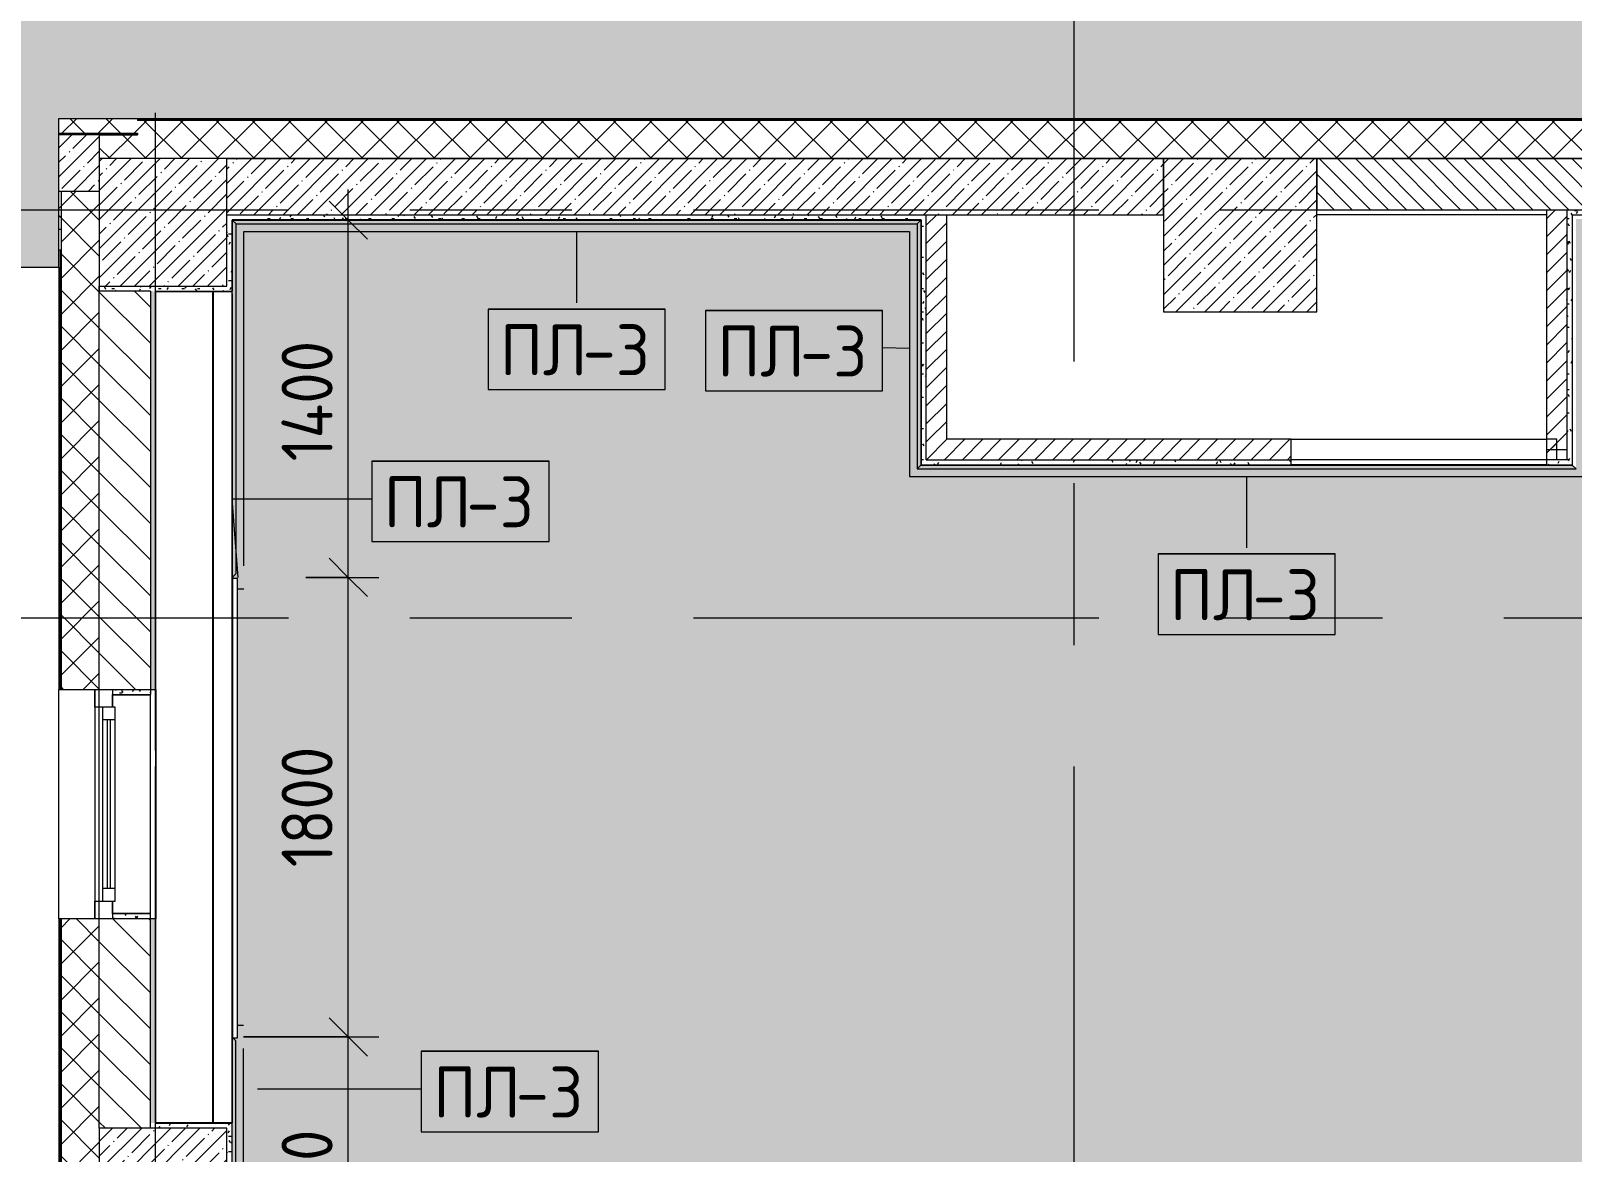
# Model space of a CAD drawing. Header units: millimetres. Extents: x -5368 to 196898, y -8553 to 29000.
# Drawn here: x -378 to 5660, y 11306 to 15701 of the extents above; entities that cross this region are included whole.
import ezdxf

# ---------------------------------------------------------------- set-up
doc = ezdxf.new("R2010")
doc.units = ezdxf.units.MM
doc.linetypes.add('Осевая', pattern=[3175, 635, -476.25, 1587.5, -476.25])
for name, color, linetype, lineweight in [('A-ANNO-DIMS', 7, 'Continuous', 9), ('A-ANNO-DIMS-100', 7, 'Continuous', 9), ('A-DETL', 7, 'Continuous', 9), ('A-FLOR-PATT', 7, 'Continuous', 9), ('A-GENM', 7, 'Continuous', 9), ('A-GENM-IDEN', 7, 'Continuous', 9), ('A-GLAZ', 7, 'Continuous', 9), ('A-GLAZ-1', 7, 'Continuous', 13), ('A-WALL', 7, 'Continuous', 9), ('I-WALL', 7, 'Continuous', 9), ('S-COLS', 7, 'Continuous', 9), ('Знаки', 7, 'Continuous', 9), ('Оси', 7, 'Continuous', 9), ('Оси-2', 7, 'Осевая', 9)]:
    doc.layers.add(name, color=color, linetype=linetype, lineweight=lineweight)
for name, color, linetype, lineweight, true_color in [('A-DETL-GENF-1', 7, 'Continuous', 9, 0xd4d4d4), ('A-FLOR-1', 7, 'Continuous', 9, 0x787878), ('A-GENM-1', 7, 'Continuous', 9, 0x004000), ('A-WALL-1', 9, 'Continuous', 9, 0x808080), ('A-WALL-FNSH-1', 9, 'Continuous', 9, 0x808080), ('I-WALL-2', 9, 'Continuous', 9, 0x808080), ('S-COLS-1', 9, 'Continuous', 9, 0x808080)]:
    doc.layers.add(name, color=color, linetype=linetype, lineweight=lineweight, true_color=true_color)
doc.styles.add('GOST Common_1', font='GOST_Common.ttf', dxfattribs={"height": 200})
doc.styles.add('ISOCPEUR_1', font='isocpeur.ttf', dxfattribs={"width": 0.9, "height": 200})
doc.dimstyles.new('ISO-2_0_0_9К_Средний_округл2', dxfattribs={"dimscale": 304.8, "dimtxt": 199.196235, "dimasz": 0.492126, "dimexe": 0.393701, "dimexo": 0, "dimgap": 0, "dimtad": 1, "dimdec": 0, "dimrnd": 10, "dimzin": 0, "dimdsep": 46, "dimtxsty": 'ISOCPEUR_1', "dimblk1": 'OBLIQUE', "dimblk2": 'OBLIQUE', "dimsah": 1, "dimcen": 0.09, "dimdle": 0.393701, "dimazin": 0, "dimtfac": 1, "dimtdec": 4, "dimtix": 1, "dimtmove": 0, "dimatfit": 3, "dimfxl": 1, "dimtvp": 1, "dimtolj": 1, "dimtzin": 0, "dimarcsym": 2})
pattern_1 = [(45, (0, 0), (-70.71068, 70.71068), []), (135, (0, 0), (-70.71068, -70.71068), [])]
pattern_2 = [(45, (0, 0), (-57.02463, 57.02463), []), (45, (57.025, 0), (-57.02463, 57.02463), [100.806, -20.161, 3.353, -16.808])]
pattern_3 = [(45, (0, 0), (-35.35534, 35.35534), [])]
pattern_4 = [(0, (0, 0), (121.92, 30.48), [10.058, -81.382, 10.058, -81.382, -487.68]), (0, (0, 0), (121.92, 30.48), [-182.88, 10.058, -172.822, 10.058, -81.382, -213.36]), (0, (0, 0), (121.92, 30.48), [-457.2, 10.058, -50.902, 10.058, -142.342]), (120, (45.72, 15.24), (-87.356454, 90.34582), [10.058, -81.382, 10.058, -81.382, -487.68]), (120, (45.72, 15.24), (-87.356454, 90.34582), [-182.88, 10.058, -172.822, 10.058, -81.382, -213.36]), (120, (45.72, 15.24), (-87.356454, 90.34582), [-457.2, 10.058, -50.902, 10.058, -142.342]), (240, (60.96, 76.2), (-34.563546, -120.82582), [10.058, -81.382, 10.058, -81.382, -487.68]), (240, (60.96, 76.2), (-34.563546, -120.82582), [-182.88, 10.058, -172.822, 10.058, -81.382, -213.36]), (240, (60.96, 76.2), (-34.563546, -120.82582), [-457.2, 10.058, -50.902, 10.058, -142.342])]

# ---------------------------------------------------------------- blocks, each defined once
blk = doc.blocks.new('парапет1 - парапет-18629556-План раскладки напольных покрытий 3 этажа в осях 1-12')
at = {"layer": 'A-GENM'}
for p, q in [((-268, 14772.9), (-2411.1, 14772.9)), ((-268, 14774.9), (-268, 14772.9))]:
    blk.add_line(p, q, dxfattribs=at)
blk = doc.blocks.new('BSC_Колонна _Прямоугольная - 500х500-V11-План раскладки напольных покрытий 3 этажа в осях 1-12')
at = {"layer": 'S-COLS'}
h = blk.add_hatch(dxfattribs=at)
h.set_pattern_fill('FP_15', color=256, style=0, pattern_type=2)
h.set_pattern_definition([(45, (-140, -14950), (-57.02463, 57.02463), []), (45, (-82.975, -14950), (-57.02463, 57.02463), [100.806, -20.161, 3.353, -16.808])])
h.paths.add_polyline_path([(-250, -250), (250, -250), (250, 250), (-250, 250), (-250, -24)])
at = {"layer": 'S-COLS-1'}
for p, q in [((250, 250), (-250, 250)), ((-250, 250), (-250, -250)), ((250, -250), (250, 250)), ((-250, -250), (250, -250))]:
    blk.add_line(p, q, dxfattribs=at)
blk = doc.blocks.new('120_Окно_СКБ_1Ст - 120_Окно_СКБ_1Ст 900х2500_h_-V12-План раскладки напольных покрытий 3 этажа в осях 1-12')
at = {"layer": 'A-GLAZ'}
for p, q in [((450, -57), (-450, -57)), ((-330, -107), (330, -107)), ((330, -117), (-330, -117)), ((-430, -127), (-380, -127)), ((380, -127), (430, -127))]:
    blk.add_line(p, q, dxfattribs=at)
at = {"layer": 'A-GLAZ-1'}
for p, q in [((-450, -127), (-450, -57)), ((-450, -57), (-380, -57)), ((-380, -57), (-380, -127)), ((380, -127), (380, -57)), ((380, -57), (450, -57)), ((450, -57), (450, -127)), ((380, -87), (-380, -87)), ((-380, -87), (-380, -137)), ((-330, -137), (-330, -87)), ((330, -137), (330, -87)), ((380, -137), (380, -87)), ((-380, -127), (-450, -127)), ((-380, -137), (380, -137)), ((450, -127), (380, -127))]:
    blk.add_line(p, q, dxfattribs=at)
blk = doc.blocks.new('BSC_Колонна _Прямоугольная - 500х500-V28-План раскладки напольных покрытий 3 этажа в осях 1-12')
at = {"layer": 'S-COLS'}
h = blk.add_hatch(dxfattribs=at)
h.set_pattern_fill('FP_34', color=256, style=0, pattern_type=2)
h.set_pattern_definition([(45, (-140, -11150), (-57.0246, 57.0246), []), (45, (-82.975, -11150), (-57.0246, 57.0246), [100.806, -20.161, 3.353, -16.808])])
h.paths.add_polyline_path([(-250, -250), (250, -250), (250, 250), (-250, 250), (-250, 82.9)])
at = {"layer": 'S-COLS-1'}
for p, q in [((250, 250), (-250, 250)), ((-250, 250), (-250, -250)), ((250, -250), (250, 250)), ((-250, -250), (250, -250))]:
    blk.add_line(p, q, dxfattribs=at)
blk = doc.blocks.new('Плинтус - Плинтус темный _ст_школа_-32863785-План раскладки напольных покрытий 3 этажа в осях 1-12')
at = {"layer": 'A-GENM-1'}
blk.add_hatch(color=256, dxfattribs=at).paths.add_polyline_path([(0, 0), (15, -15), (1385, -15), (1400, 0), (311.8, 0)])
for p, q in [((0, 0), (15, -15)), ((15, -15), (1385, -15)), ((45, -45), (1355, -45)), ((1120, 0), (1400, 0)), ((1385, -15), (1400, 0))]:
    blk.add_line(p, q, dxfattribs=at)
blk = doc.blocks.new('Плинтус - Плинтус темный _ст_школа_-33413618-План раскладки напольных покрытий 3 этажа в осях 1-12')
at = {"layer": 'A-GENM-1'}
blk.add_hatch(color=256, dxfattribs=at).paths.add_polyline_path([(2567, -15), (2552, 0), (0, 0), (-15, -15), (814, -15)])
for p, q in [((-45, -45), (2597, -45)), ((0, 0), (-15, -15)), ((-15, -15), (2567, -15)), ((0, 0), (2552, 0)), ((2567, -15), (2552, 0))]:
    blk.add_line(p, q, dxfattribs=at)
blk = doc.blocks.new('Плинтус - Плинтус темный _ст_школа_-32863786-План раскладки напольных покрытий 3 этажа в осях 1-12')
at = {"layer": 'A-GENM-1'}
blk.add_hatch(color=256, dxfattribs=at).paths.add_polyline_path([(2683, -15), (2698, 0), (0, 0), (15, -15), (765, -15)])
for p, q in [((0, 0), (2698, 0)), ((0, 0), (15, -15)), ((15, -15), (2683, -15)), ((45, -45), (2653, -45)), ((2683, -15), (2698, 0))]:
    blk.add_line(p, q, dxfattribs=at)
blk = doc.blocks.new('Плинтус - Плинтус темный _ст_школа_-33413653-План раскладки напольных покрытий 3 этажа в осях 1-12')
at = {"layer": 'A-GENM-1'}
blk.add_hatch(color=256, dxfattribs=at).paths.add_polyline_path([(975, -15), (960, 0), (0, 0), (15, -15), (960, -15)])
for p, q in [((0, 0), (960, 0)), ((0, 0), (15, -15)), ((15, -15), (975, -15)), ((45, -45), (1005, -45))]:
    blk.add_line(p, q, dxfattribs=at)
blk = doc.blocks.new('Плинтус - Плинтус-29854773-План раскладки напольных покрытий 3 этажа в осях 1-12')
at = {"layer": 'A-GENM'}
blk.add_hatch(color=256, dxfattribs=at).paths.add_polyline_path([(76, -15), (77, -15), (77, -4.3), (80.3, -4.3), (76, 0)])
for p, q in [((80.3, -4.3), (76, 0)), ((97, -45), (121, -45))]:
    blk.add_line(p, q, dxfattribs=at)
blk = doc.blocks.new('Плинтус - Плинтус темный _ст_школа_-32863783-План раскладки напольных покрытий 3 этажа в осях 1-12')
at = {"layer": 'A-GENM-1'}
blk.add_hatch(color=256, dxfattribs=at).paths.add_polyline_path([(1, -1), (15, -15), (1142.5, -15), (1156.5, -1), (105, -1)])
for p, q in [((1, -1), (15, -15)), ((15, -15), (1142.5, -15)), ((45, -45), (1112.5, -45)), ((276.1, 0), (279.7, 0)), ((1142.5, -15), (1154.4, -3.1))]:
    blk.add_line(p, q, dxfattribs=at)
blk = doc.blocks.new('Плинтус - Плинтус-29854775-План раскладки напольных покрытий 3 этажа в осях 1-12')
at = {"layer": 'A-GENM'}
blk.add_hatch(color=256, dxfattribs=at).paths.add_polyline_path([(-1, -1), (-2, -2.7), (-1, -2.7)])
blk.add_line((-45, -45), (-22, -45), dxfattribs=at)
blk = doc.blocks.new('Съемный металлический экран с перфорацией - E1-V44-План раскладки напольных покрытий 3 этажа в осях 1-12')
at = {"layer": 'Знаки'}
for p, q in [((1800, 20), (0, 20)), ((0, 20), (0, 0)), ((0, 0), (1800, 0)), ((1800, 0), (1800, 20))]:
    blk.add_line(p, q, dxfattribs=at)
blk = doc.blocks.new('Зашивка приборов отопления35 - Зашивка приборов отопления-33324623-План раскладки напольных покрытий 3 этажа в осях 1-12')
at = {"layer": 'A-WALL'}
for p, q in [((35888.8, 26793.4), (34988.8, 26793.4)), ((37447.8, 26567.4), (37447.8, 26793.4)), ((34188.8, 26567.4), (37447.8, 26567.4)), ((37447.8, 26567.4), (34188.8, 26567.4)), ((37447.8, 26492.4), (37447.8, 26567.4)), ((34187.8, 26492.4), (37447.8, 26492.4))]:
    blk.add_line(p, q, dxfattribs=at)
blk = doc.blocks.new('Mark Reiling - Mark Reiling-26174330-План раскладки напольных покрытий 3 этажа в осях 1-12')
at = {"layer": 'A-GENM-IDEN'}
for p, q in [((-3.47, 1.49), (-3.47, -1.663)), ((-3.47, 1.49), (3.47, 1.49)), ((3.47, 1.49), (-3.47, 1.49)), ((-3.47, 1.49), (-3.47, -1.663)), ((3.47, -1.663), (3.47, 1.49)), ((3.47, -1.663), (3.47, 1.49)), ((-3.47, -1.663), (3.47, -1.663)), ((-3.47, -1.663), (3.47, -1.663))]:
    blk.add_line(p, q, dxfattribs=at)
blk = doc.blocks.new('DIMBLOCK39-План раскладки напольных покрытий 3 этажа в осях 1-12')
at = {"layer": 'A-ANNO-DIMS-100', "lineweight": 20}
for p, q in [((865.4, 11757.8), (790.4, 11832.8)), ((865.4, 11757.8), (940.4, 11682.8)), ((865.4, 10600.3), (790.4, 10675.3)), ((865.4, 10600.3), (940.4, 10525.3))]:
    blk.add_line(p, q, dxfattribs=at)
at = {"layer": 'A-ANNO-DIMS-100'}
for p, q in [((455, 11757.8), (985.4, 11757.8)), ((865.4, 11757.8), (455, 11757.8)), ((865.4, 10600.3), (865.4, 11757.8)), ((492, 10600.3), (985.4, 10600.3)), ((865.4, 10600.3), (492, 10600.3))]:
    blk.add_line(p, q, dxfattribs=at)
at = {"layer": 'A-ANNO-DIMS-100', "color": 0, "insert": (604.1, 10960.7), "char_height": 200, "width": 524.039, "attachment_point": 1, "rotation": 90, "line_spacing_factor": 1.149209, "style": 'ISOCPEUR_1'}
blk.add_mtext('1160', dxfattribs=at)
blk = doc.blocks.new('_Oblique')
at = {"color": 0, "linetype": 'ByBlock', "lineweight": -2}
blk.add_line((-0.5, -0.5), (0.5, 0.5), dxfattribs=at)
blk = doc.blocks.new('DIMBLOCK40-План раскладки напольных покрытий 3 этажа в осях 1-12')
at = {"layer": 'A-ANNO-DIMS-100', "lineweight": 20}
for p, q in [((865.4, 13559), (790.4, 13634)), ((865.4, 13559), (940.4, 13484)), ((865.4, 11757.8), (790.4, 11832.8)), ((865.4, 11757.8), (940.4, 11682.8))]:
    blk.add_line(p, q, dxfattribs=at)
at = {"layer": 'A-ANNO-DIMS-100'}
for p, q in [((699.5, 13559), (985.4, 13559)), ((865.4, 13559), (699.5, 13559)), ((865.4, 11757.8), (865.4, 13559)), ((455, 11757.8), (985.4, 11757.8)), ((865.4, 11757.8), (455, 11757.8))]:
    blk.add_line(p, q, dxfattribs=at)
at = {"layer": 'A-ANNO-DIMS-100', "color": 0, "insert": (604.1, 12422.8), "char_height": 200, "width": 565.411, "attachment_point": 1, "rotation": 90, "line_spacing_factor": 1.149209, "style": 'ISOCPEUR_1'}
blk.add_mtext('1800', dxfattribs=at)
blk = doc.blocks.new('DIMBLOCK41-План раскладки напольных покрытий 3 этажа в осях 1-12')
at = {"layer": 'A-ANNO-DIMS-100'}
for p, q in [((865.4, 13559), (865.4, 15079)), ((759.3, 14959), (985.4, 14959)), ((865.4, 14959), (759.3, 14959)), ((699.5, 13559), (985.4, 13559)), ((865.4, 13559), (699.5, 13559))]:
    blk.add_line(p, q, dxfattribs=at)
at = {"layer": 'A-ANNO-DIMS-100', "lineweight": 20}
for p, q in [((865.4, 14959), (790.4, 15034)), ((865.4, 14959), (940.4, 14884)), ((865.4, 13559), (790.4, 13634)), ((865.4, 13559), (940.4, 13484))]:
    blk.add_line(p, q, dxfattribs=at)
at = {"layer": 'A-ANNO-DIMS-100', "color": 0, "insert": (604.1, 14013.8), "char_height": 200, "width": 588.395, "attachment_point": 1, "rotation": 90, "line_spacing_factor": 1.149209, "style": 'ISOCPEUR_1'}
blk.add_mtext('1400', dxfattribs=at)

msp = doc.modelspace()

# ---------------------------------------------------------------- hatches: boundary and pattern name
at = {"layer": 'A-DETL-GENF-1'}
msp.add_hatch(color=256, dxfattribs=at).paths.add_polyline_path([(-268, 14774.9), (-268, 15358), (38747.7, 15358), (38747.7, 23888.3), (33928.1, 23888.3), (33928.1, 27398.1), (-2409.1, 27398.1), (-2409.1, 14774.9), (-1571, 14774.9)])
at = {"layer": 'A-FLOR-PATT'}
h = msp.add_hatch(color=256, dxfattribs=at)
h.paths.add_polyline_path([(31782.2, 10859), (31782.2, 13744), (20246, 13744), (20246, 10864), (20242.2, 10864), (20242.2, 10859), (28646.2, 10859)])
h.paths.add_polyline_path([(12925.3, 10880), (12925.3, 11760), (12361.3, 11760.5), (12361.3, 11800), (12925.3, 11800), (12925.3, 12640), (12361.3, 12640), (12361.3, 12680), (12925.3, 12680), (12925.3, 13520), (12361.3, 13520), (12361.3, 13560), (12925.3, 13560), (12925.3, 14429.9), (12361.3, 14429.9), (12361.3, 14469.9), (12925.3, 14469.9), (12925.3, 14565), (12114.5, 14565), (12114.5, 14560), (10314.5, 14560), (10314.5, 14565), (8900, 14565), (8900, 14560), (7100, 14560), (7100, 14565), (6124, 14565), (6124, 14964), (5676, 14964), (5676, 13984), (3094, 13984), (3094, 14944), (426, 14944), (426, 13574), (411, 13559), (415.3, 13554.7), (432, 13554.7), (432, 11754.7), (413.1, 11754.7), (425, 11742.8), (425, 10880), (12164.1, 10880)])
h.paths.add_polyline_path([(3109, 13999), (3110, 14000), (3109, 13999.5)])
h.paths.add_polyline_path([(12940.3, 14469.9), (12941.3, 14469.9), (12940.3, 14519.9)])
h.paths.add_polyline_path([(6139, 14580), (6140, 14580), (6139, 14580.8)])
h.paths.add_polyline_path([(12941.2, 14976), (12941.3, 14976), (12941.2, 14979)])
at = {"layer": 'A-WALL'}
h = msp.add_hatch(dxfattribs=at)
h.set_pattern_fill('FP_11', color=256, style=0, pattern_type=2)
h.set_pattern_definition(pattern_1)
h.paths.add_polyline_path([(38747.7, 15200), (38747.7, 15350), (37810, 15350), (37810, 15200), (38604.1, 15200)])
h.paths.add_polyline_path([(34660, 15200), (35410, 15200), (35410, 15350), (34660, 15350)])
h.paths.add_polyline_path([(32110, 15200), (32110, 15350), (30017, 15349), (30017, 15288), (30014, 15285), (29240, 15285), (29237, 15288), (29236.3, 15350), (25610.3, 15349), (25610.3, 15288), (25607.3, 15285), (24433.3, 15285), (24430.3, 15288), (24429.5, 15350), (19790, 15349), (19790, 15288), (19787, 15285), (19013, 15285), (19010, 15288), (19009.3, 15350), (14783, 15349), (14781.9, 15285.7), (14780, 15285), (14603.7, 15286.1), (14603, 15288), (14602.3, 15350), (12860, 15350), (12860, 15200), (31393.2, 15200)])
h.paths.add_polyline_path([(8043.6, 15200), (8260, 15200), (8260, 15350), (7660, 15350), (7660, 15200)])
h.paths.add_polyline_path([(9417.1, 15200), (9760, 15200), (9760, 15350), (9160, 15350), (9160, 15200)])
h.paths.add_polyline_path([(6160, 15200), (6760, 15200), (6760, 15350), (40, 15350), (40, 15293), (-110, 15293), (-110, 15200), (5296.5, 15200)])
h.paths.add_polyline_path([(33110.1, 15200), (33240, 15200), (33240, 15350), (33010, 15350), (33010, 15200)])
h.paths.add_polyline_path([(33760, 15200), (33760, 15350), (33610, 15350), (33610, 15200)])
h = msp.add_hatch(dxfattribs=at)
h.set_pattern_fill('FP_9', color=256, style=0, pattern_type=2)
h.set_pattern_definition([(135, (0, 0), (-35.35534, -35.35534), [])])
h.paths.add_polyline_path([(13161.3, 15000), (13710, 15000), (13710, 15200), (12860, 15200), (12860, 15000), (12961.3, 15000)])
h.paths.add_polyline_path([(7660, 15000), (8260, 15000), (8260, 15200), (7660, 15200)])
h.paths.add_polyline_path([(5296.5, 15000), (6160, 15000), (6160, 15200), (4660, 15200), (4660, 15000)])
h.paths.add_polyline_path([(9760, 15000), (9760, 15200), (9160, 15200), (9160, 15000), (9417.1, 15000)])
h = msp.add_hatch(dxfattribs=at)
h.set_pattern_fill('FP_11', color=256, style=0, pattern_type=2)
h.set_pattern_definition(pattern_1)
h.paths.add_polyline_path([(-268, 14973), (-260, 14973), (-260, 15073), (-268, 15073)])
h = msp.add_hatch(dxfattribs=at)
h.set_pattern_fill('FP_11', color=256, style=0, pattern_type=2)
h.set_pattern_definition(pattern_1)
h.paths.add_polyline_path([(-260, -100), (-110, -100), (-110, 5220), (-260, 5220), (-260, 153.5)])
h.paths.add_polyline_path([(-260, 7320), (-110, 7320), (-110, 8520), (-260, 8520)])
h.paths.add_polyline_path([(-260, 10820), (-110, 10820), (-110, 12220), (-260, 12220)])
h.paths.add_polyline_path([(-260, 13120), (-110, 13120), (-110, 15073), (-260, 15073), (-260, 14843)])
h = msp.add_hatch(dxfattribs=at)
h.set_pattern_fill('FP_11', color=256, style=0, pattern_type=2)
h.set_pattern_definition(pattern_1)
h.paths.add_polyline_path([(-260, 14923), (-260, 14973), (-268, 14973), (-268, 14923)])
at = {"layer": 'I-WALL'}
h = msp.add_hatch(dxfattribs=at)
h.set_pattern_fill('FP_11', color=256, style=0, pattern_type=2)
h.set_pattern_definition(pattern_1)
h.paths.add_polyline_path([(-268, 15300), (40, 15300), (40, 15358), (-268, 15358), (-268, 15341.3)])
h = msp.add_hatch(dxfattribs=at)
h.set_pattern_fill('FP_12', color=256, style=0, pattern_type=2)
h.set_pattern_definition(pattern_2)
h.paths.add_polyline_path([(-268, 15073), (-110, 15073), (-110, 15293), (-268, 15293)])
h = msp.add_hatch(dxfattribs=at)
h.set_pattern_fill('FP_12', color=256, style=0, pattern_type=2)
h.set_pattern_definition(pattern_2)
h.paths.add_polyline_path([(4060, 14980), (4060, 15200), (390, 15200), (390, 14980), (3923, 14980)])
h = msp.add_hatch(dxfattribs=at)
h.set_pattern_fill('FP_24', color=256, style=0, pattern_type=2)
h.set_pattern_definition(pattern_3)
h.paths.add_polyline_path([(3130, 14100), (3210, 14100), (3210, 14980), (3130, 14980), (3130, 14926)])
h = msp.add_hatch(dxfattribs=at)
h.set_pattern_fill('FP_24', color=256, style=0, pattern_type=2)
h.set_pattern_definition(pattern_3)
h.paths.add_polyline_path([(5560, 14060), (5640, 14060), (5640, 15000), (5560, 15000), (5560, 14926)])
h = msp.add_hatch(dxfattribs=at)
h.set_pattern_fill('FP_10', color=256, style=0, pattern_type=2)
h.set_pattern_definition([(135, (0, 0), (-70.7107, -70.7107), [])])
h.paths.add_polyline_path([(90, 7900), (90, 8520), (-110, 8520), (-110, 7900)])
h.paths.add_polyline_path([(-110, 10820), (90, 10820), (90, 10900), (-110, 10900)])
h.paths.add_polyline_path([(90, 11400), (90, 12220), (-110, 12220), (-110, 11400)])
h.paths.add_polyline_path([(-110, 13120), (90, 13120), (90, 14680), (-110, 14680), (-110, 13343.2)])
h = msp.add_hatch(dxfattribs=at)
h.set_pattern_fill('FP_24', color=256, style=0, pattern_type=2)
h.set_pattern_definition(pattern_3)
h.paths.add_polyline_path([(4560, 14020), (4560, 14100), (3130, 14100), (3130, 14020), (3923, 14020)])
h.paths.add_polyline_path([(5600, 14020), (5600, 14100), (5560, 14100), (5560, 14020)])
at = {"layer": 'I-WALL-2'}
h = msp.add_hatch(dxfattribs=at)
h.set_pattern_fill('FP_36', color=256, style=0, pattern_type=2)
h.set_pattern_definition(pattern_4)
h.paths.add_polyline_path([(410, 14700), (410, 14980), (390, 14980), (390, 14700)])
h = msp.add_hatch(dxfattribs=at)
h.set_pattern_fill('FP_36', color=256, style=0, pattern_type=2)
h.set_pattern_definition(pattern_4)
h.paths.add_polyline_path([(3110, 14960), (3130, 14960), (3130, 14980), (410, 14980), (410, 14960), (3109, 14960)])
h = msp.add_hatch(dxfattribs=at)
h.set_pattern_fill('FP_36', color=256, style=0, pattern_type=2)
h.set_pattern_definition(pattern_4)
h.paths.add_polyline_path([(6140, 14980), (6160, 14980), (6160, 15000), (5640, 15000), (5640, 14980), (5660, 14980)])
h = msp.add_hatch(dxfattribs=at)
h.set_pattern_fill('FP_36', color=256, style=0, pattern_type=2)
h.set_pattern_definition(pattern_4)
h.paths.add_polyline_path([(5640, 14020), (5660, 14020), (5660, 14980), (5640, 14980), (5640, 14060)])
h = msp.add_hatch(dxfattribs=at)
h.set_pattern_fill('FP_36', color=256, style=0, pattern_type=2)
h.set_pattern_definition(pattern_4)
h.paths.add_polyline_path([(3110, 14000), (3130, 14000), (3130, 14960), (3110, 14960), (3110, 14926)])
h = msp.add_hatch(dxfattribs=at)
h.set_pattern_fill('FP_36', color=256, style=0, pattern_type=2)
h.set_pattern_definition(pattern_4)
h.paths.add_polyline_path([(110, 14680), (410, 14680), (410, 14700), (-110, 14700), (-110, 14680), (90, 14680)])
h = msp.add_hatch(dxfattribs=at)
h.set_pattern_fill('FP_36', color=256, style=0, pattern_type=2)
h.set_pattern_definition(pattern_4)
h.paths.add_polyline_path([(110, 11420), (110, 12220), (90, 12220), (90, 11420)])
h.paths.add_polyline_path([(90, 13120), (110, 13120), (110, 14680), (90, 14680), (90, 13343.2)])
h = msp.add_hatch(dxfattribs=at)
h.set_pattern_fill('FP_36', color=256, style=0, pattern_type=2)
h.set_pattern_definition(pattern_4)
h.paths.add_polyline_path([(5560, 14000), (5660, 14000), (5660, 14020), (5560, 14020)])
h.paths.add_polyline_path([(3923, 14000), (4560, 14000), (4560, 14020), (3130, 14020), (3130, 14000)])
h = msp.add_hatch(dxfattribs=at)
h.set_pattern_fill('FP_36', color=256, style=0, pattern_type=2)
h.set_pattern_definition(pattern_4)
h.paths.add_polyline_path([(90, 13100), (90, 13120), (-58, 13120), (-58, 13100)])
h = msp.add_hatch(dxfattribs=at)
h.set_pattern_fill('FP_36', color=256, style=0, pattern_type=2)
h.set_pattern_definition(pattern_4)
h.paths.add_polyline_path([(90, 12220), (90, 12240), (-58, 12240), (-58, 12220)])
h = msp.add_hatch(dxfattribs=at)
h.set_pattern_fill('FP_36', color=256, style=0, pattern_type=2)
h.set_pattern_definition(pattern_4)
h.paths.add_polyline_path([(390, 11400), (390, 11420), (90, 11420), (90, 11400)])
h = msp.add_hatch(dxfattribs=at)
h.set_pattern_fill('FP_36', color=256, style=0, pattern_type=2)
h.set_pattern_definition(pattern_4)
h.paths.add_polyline_path([(390, 10900), (410, 10900), (410, 11420), (390, 11420), (390, 11232.9)])
at = {"layer": 'S-COLS'}
h = msp.add_hatch(dxfattribs=at)
h.set_pattern_fill('FP_12', color=256, style=0, pattern_type=2)
h.set_pattern_definition(pattern_2)
h.paths.add_polyline_path([(4060, 14600), (4660, 14600), (4660, 15200), (4060, 15200), (4060, 14926)])

# ---------------------------------------------------------------- linework, layer by layer
at = {"layer": 'A-DETL'}
for p, q in [((-268, 14774.9), (-268, 15358)), ((-268, 15358), (38747.7, 15358)), ((-2409.1, 14774.9), (-268, 14774.9))]:
    msp.add_line(p, q, dxfattribs=at)
at = {"layer": 'A-FLOR-1'}
msp.add_line((335, 11420), (335, 14680), dxfattribs=at)
at = {"layer": 'A-GENM-IDEN'}
for p, q in [((1760, 14914), (1760, 14635.2)), ((3064, 14456.5), (2958.7, 14458)), ((4385, 13954), (4385, 13675.2)), ((411, 13867.2), (958, 13867.2)), ((433.5, 13559), (411, 13867.2)), ((510.3, 11553.9), (1151.5, 11553.9))]:
    msp.add_line(p, q, dxfattribs=at)
at = {"layer": 'A-WALL'}
for p, q in [((40, 15358), (40, 15350)), ((6760, 15353), (40, 15353)), ((6760, 15350), (40, 15350)), ((-268, 15300), (40, 15300)), ((-268, 15295), (40, 15295)), ((-110, 15293), (-110, 15200)), ((-110, 15293), (40, 15293)), ((40, 15300), (40, 15293)), ((6160, 15200), (4660, 15200)), ((-268, 15073), (-110, 15073)), ((-260, 15073), (-260, 13120)), ((390, 14980), (4060, 14980)), ((3130, 14020), (3130, 14980)), ((5640, 15000), (5640, 14020)), ((5660, 14980), (6140, 14980)), ((5660, 14980), (5660, 13999)), ((-268, 14973), (-260, 14973)), ((-268, 14923), (-260, 14923)), ((410, 14960), (410, 14680)), ((3109, 14959), (3109, 14960)), ((-268, 14843), (-260, 14843)), ((-263, 14843), (-263, 13120)), ((-110, 11400), (-110, 14700)), ((90, 14680), (-110, 14680)), ((90, 14680), (90, 13100)), ((110, 14679), (110, 13120)), ((-268, 12220), (-268, 13120)), ((-263, 12220), (-263, 10820)), ((-260, 12220), (-260, 10820)), ((90, 11400), (90, 12240)), ((110, 11420), (110, 12220)), ((110, 11420), (410, 11420))]:
    msp.add_line(p, q, dxfattribs=at)
at = {"layer": 'A-WALL-1'}
for p, q in [((-110, 15293), (-268, 15293)), ((390, 15200), (6160, 15200)), ((4060, 15200), (390, 15200)), ((4060, 14980), (4060, 15200)), ((4660, 15200), (4660, 15000)), ((3210, 14100), (3210, 14980)), ((4660, 15000), (6160, 15000)), ((5560, 15000), (5560, 14000)), ((3109, 14960), (3110, 14960)), ((3110, 14960), (3110, 14000)), ((-110, 14700), (-110, 14680)), ((110, 14680), (410, 14680)), ((4560, 14100), (3210, 14100)), ((4560, 14000), (4560, 14100)), ((5600, 14100), (5560, 14100)), ((5600, 14020), (5600, 14100)), ((3130, 14020), (4560, 14020)), ((5560, 14060), (5640, 14060)), ((5640, 14020), (5560, 14020)), ((3110, 14000), (4560, 14000)), ((5560, 14000), (5660, 14000)), ((-260, 13120), (110, 13120)), ((-58, 13120), (-58, 13100)), ((-58, 13100), (90, 13100)), ((110, 12220), (-260, 12220)), ((90, 12240), (-58, 12240)), ((-58, 12240), (-58, 12220)), ((410, 10880), (410, 11420))]:
    msp.add_line(p, q, dxfattribs=at)
at = {"layer": 'A-WALL-FNSH-1'}
for p, q in [((3109, 14960), (410, 14960)), ((411, 14959), (3109, 14959)), ((411, 14679), (411, 14959)), ((3109, 14959), (3109, 13999)), ((-268, 14772.9), (-268, 13120)), ((110, 14680), (110, 14679)), ((111, 14679), (411, 14679)), ((111, 13120), (111, 14679)), ((3109, 13999), (4560, 13999)), ((4560, 13999), (4560, 14000)), ((5560, 14000), (5560, 13999)), ((5560, 13999), (5661, 13999)), ((-268, 13120), (-260, 13120)), ((110, 13120), (111, 13120)), ((-58, 13100), (-58, 13099)), ((-58, 13099), (90, 13099)), ((90, 13099), (90, 13100)), ((-260, 12220), (-268, 12220)), ((-268, 12220), (-268, 10820)), ((90, 12241), (-58, 12241)), ((-58, 12241), (-58, 12240)), ((90, 12240), (90, 12241)), ((111, 12220), (110, 12220)), ((111, 11421), (111, 12220)), ((411, 11421), (111, 11421)), ((411, 10879), (411, 11421))]:
    msp.add_line(p, q, dxfattribs=at)
at = {"layer": 'I-WALL'}
for p, q in [((5560, 14980), (4660, 14980)), ((410, 11420), (410, 14670.5)), ((411, 14670.5), (410, 14670.5)), ((411, 14670.5), (411, 11421)), ((4560, 14100), (5560, 14100)), ((5560, 14020), (4560, 14020)), ((5560, 14000), (4560, 14000)), ((5560, 13999), (4560, 13999)), ((-110, 12220), (-110, 13120)), ((110, 13120), (110, 12220)), ((111, 13120), (111, 12220)), ((90, 12241), (90, 13099))]:
    msp.add_line(p, q, dxfattribs=at)
at = {"layer": 'S-COLS-1'}
for p, q in [((4660, 15200), (4060, 15200)), ((4060, 15200), (4060, 14600)), ((4660, 14600), (4660, 15200)), ((4060, 14600), (4660, 14600))]:
    msp.add_line(p, q, dxfattribs=at)
at = {"layer": 'Оси'}
msp.add_line((110, 12880), (110, 15380), dxfattribs=at)
at = {"layer": 'Оси-2'}
for p, q in [((3710, 593.7), (3710, 24898.1)), ((-2068.1, 15000), (35660, 15000)), ((-2068.1, 13400), (35660, 13400)), ((110, 593.7), (110, 12880))]:
    msp.add_line(p, q, dxfattribs=at)

# ---------------------------------------------------------------- block references
at = {"layer": 'A-GENM'}
for name, p in [('парапет1 - парапет-18629556-План раскладки напольных покрытий 3 этажа в осях 1-12', (0, 0)), ('Плинтус - Плинтус-29854773-План раскладки напольных покрытий 3 этажа в осях 1-12', (335, 13559))]:
    msp.add_blockref(name, p, dxfattribs=at)
at = {"layer": 'A-GENM', "rotation": 180}
msp.add_blockref('Плинтус - Плинтус-29854775-План раскладки напольных покрытий 3 этажа в осях 1-12', (410, 11757.8), dxfattribs=at)
at = {"layer": 'A-GENM-1'}
for name, p, rotation in [('Плинтус - Плинтус темный _ст_школа_-32863785-План раскладки напольных покрытий 3 этажа в осях 1-12', (411, 13559), 89.99999999999991), ('Плинтус - Плинтус темный _ст_школа_-33413653-План раскладки напольных покрытий 3 этажа в осях 1-12', (3109, 14959), 269.9999999999999), ('Плинтус - Плинтус темный _ст_школа_-32863783-План раскладки напольных покрытий 3 этажа в осях 1-12', (410, 10600.3), 89.99999999999991)]:
    msp.add_blockref(name, p, dxfattribs=dict(at, rotation=rotation))
for name, p in [('Плинтус - Плинтус темный _ст_школа_-32863786-План раскладки напольных покрытий 3 этажа в осях 1-12', (411, 14959)), ('Плинтус - Плинтус темный _ст_школа_-33413618-План раскладки напольных покрытий 3 этажа в осях 1-12', (3109, 13999))]:
    msp.add_blockref(name, p, dxfattribs=at)
at = {"layer": 'A-GENM-IDEN', "xscale": 99.99999999999993, "yscale": 99.99999999999993, "zscale": 99.99999999999993}
for p in [(1760, 14461.7), (2611.7, 14456.5), (1305, 13865.7), (4385, 13501.7), (1498.5, 11552.4)]:
    msp.add_blockref('Mark Reiling - Mark Reiling-26174330-План раскладки напольных покрытий 3 этажа в осях 1-12', p, dxfattribs=at)
at = {"layer": 'A-GLAZ', "rotation": 89.99999999999991}
msp.add_blockref('120_Окно_СКБ_1Ст - 120_Окно_СКБ_1Ст 900х2500_h_-V12-План раскладки напольных покрытий 3 этажа в осях 1-12', (-185, 12670), dxfattribs=at)
at = {"layer": 'A-WALL', "rotation": 89.99999999999993}
msp.add_blockref('Зашивка приборов отопления35 - Зашивка приборов отопления-33324623-План раскладки напольных покрытий 3 этажа в осях 1-12', (26903.4, -22768.8), dxfattribs=at)
at = {"layer": 'S-COLS'}
for name, p in [('BSC_Колонна _Прямоугольная - 500х500-V11-План раскладки напольных покрытий 3 этажа в осях 1-12', (140, 14950)), ('BSC_Колонна _Прямоугольная - 500х500-V28-План раскладки напольных покрытий 3 этажа в осях 1-12', (140, 11150))]:
    msp.add_blockref(name, p, dxfattribs=at)
at = {"layer": 'Знаки', "rotation": 90.00000000000001}
msp.add_blockref('Съемный металлический экран с перфорацией - E1-V44-План раскладки напольных покрытий 3 этажа в осях 1-12', (432, 11754.7), dxfattribs=at)

# ---------------------------------------------------------------- texts
at = {"layer": 'A-GENM-IDEN', "char_height": 200, "attachment_point": 1, "style": 'GOST Common_1'}
for s, insert, width in [('ПЛ', (1459.4, 14550.8), 392.827), ('-3', (1783.5, 14550.8), 344.726), ('ПЛ', (2311.1, 14545.6), 392.827), ('-3', (2635.2, 14545.6), 344.726), ('ПЛ', (1004.4, 13954.8), 392.827), ('-3', (1328.6, 13954.8), 344.726), ('ПЛ', (4084.4, 13590.8), 392.827), ('-3', (4408.5, 13590.8), 344.726), ('ПЛ', (1197.9, 11641.5), 392.827), ('-3', (1522, 11641.5), 344.726)]:
    msp.add_mtext(s, dxfattribs=dict(at, insert=insert, width=width))

# ---------------------------------------------------------------- dimensions: what is measured, and where the dimension line sits
at = {"layer": 'A-ANNO-DIMS'}
for base, p1, p2, override, picture, middle in [((865.4, 14959), (699.5, 13559), (759.3, 14959), {"dimpost": '<>', "dimfxl": 1401.277085}, 'DIMBLOCK41-План раскладки напольных покрытий 3 этажа в осях 1-12', (765.4, 14259)), ((865.4, 13559), (455, 11757.8), (699.5, 13559), {"dimpost": '<>', "dimfxl": 1817.748432}, 'DIMBLOCK40-План раскладки напольных покрытий 3 этажа в осях 1-12', (765.4, 12658.4)), ((865.36, 11757.7677), (492, 10600.2878), (455, 11757.7677), {"dimpost": '<>', "dimfxl": 1158.071105}, 'DIMBLOCK39-План раскладки напольных покрытий 3 этажа в осях 1-12', (765.36, 11179.0277))]:
    dim = msp.add_linear_dim(base=base, p1=p1, p2=p2, angle=90, dimstyle='ISO-2_0_0_9К_Средний_округл2', override=override, dxfattribs=at)
    dim.commit()
    dim.dimension.update_dxf_attribs({"geometry": picture, "text_midpoint": middle})

doc.saveas('drawing.dxf')
